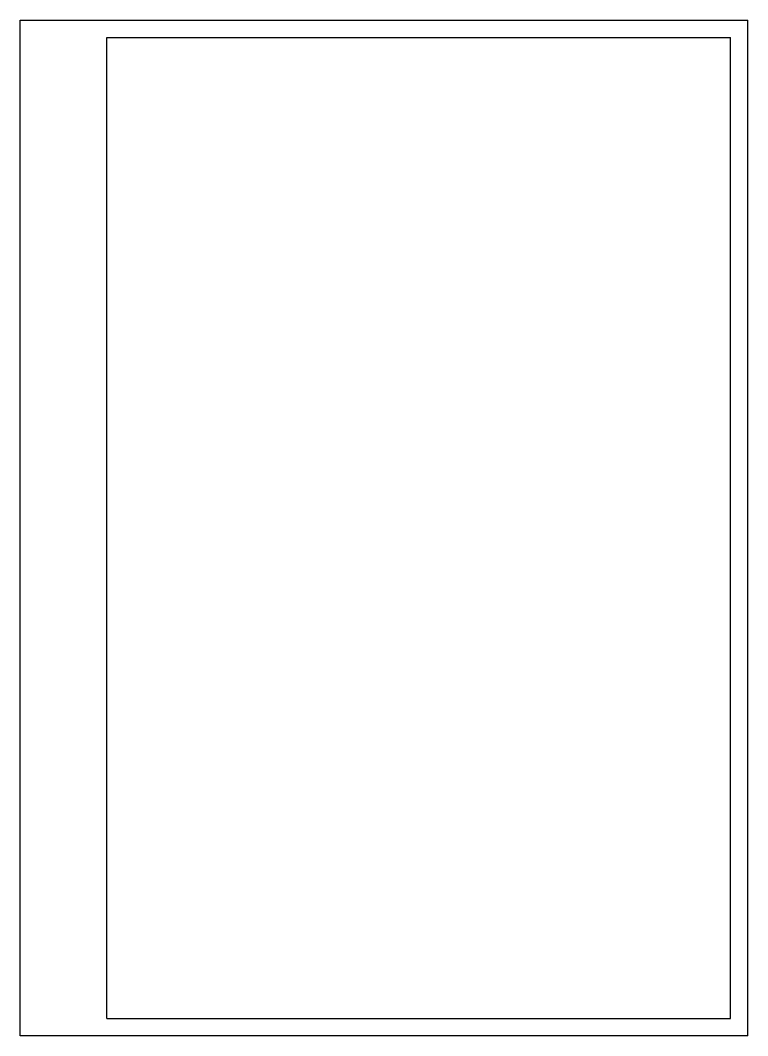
# Model space of a CAD drawing. Header units: millimetres. Extents: x 620.3 to 641.3, y -2024.1 to -1994.8.
import ezdxf

# ---------------------------------------------------------------- set-up
doc = ezdxf.new("R2010")
doc.units = ezdxf.units.MM
doc.header["$LTSCALE"] = 10
doc.layers.add('FOLHA', color=7, linetype='Continuous')

msp = doc.modelspace()

# ---------------------------------------------------------------- linework, layer by layer
at = {"layer": 'FOLHA'}
for p, q in [((620.324, -1994.836), (641.324, -1994.836)), ((620.324, -2024.136), (620.324, -1994.836)), ((641.324, -2024.136), (641.324, -1994.836)), ((641.324, -2024.136), (620.324, -2024.136))]:
    msp.add_line(p, q, dxfattribs=at)
at = {"layer": 'FOLHA', "color": 4}
for p, q in [((622.824, -2023.636), (622.824, -1995.336)), ((622.824, -1995.336), (640.824, -1995.336)), ((640.824, -2023.636), (640.824, -1995.336)), ((622.824, -2023.636), (640.824, -2023.636))]:
    msp.add_line(p, q, dxfattribs=at)

doc.saveas('drawing.dxf')
